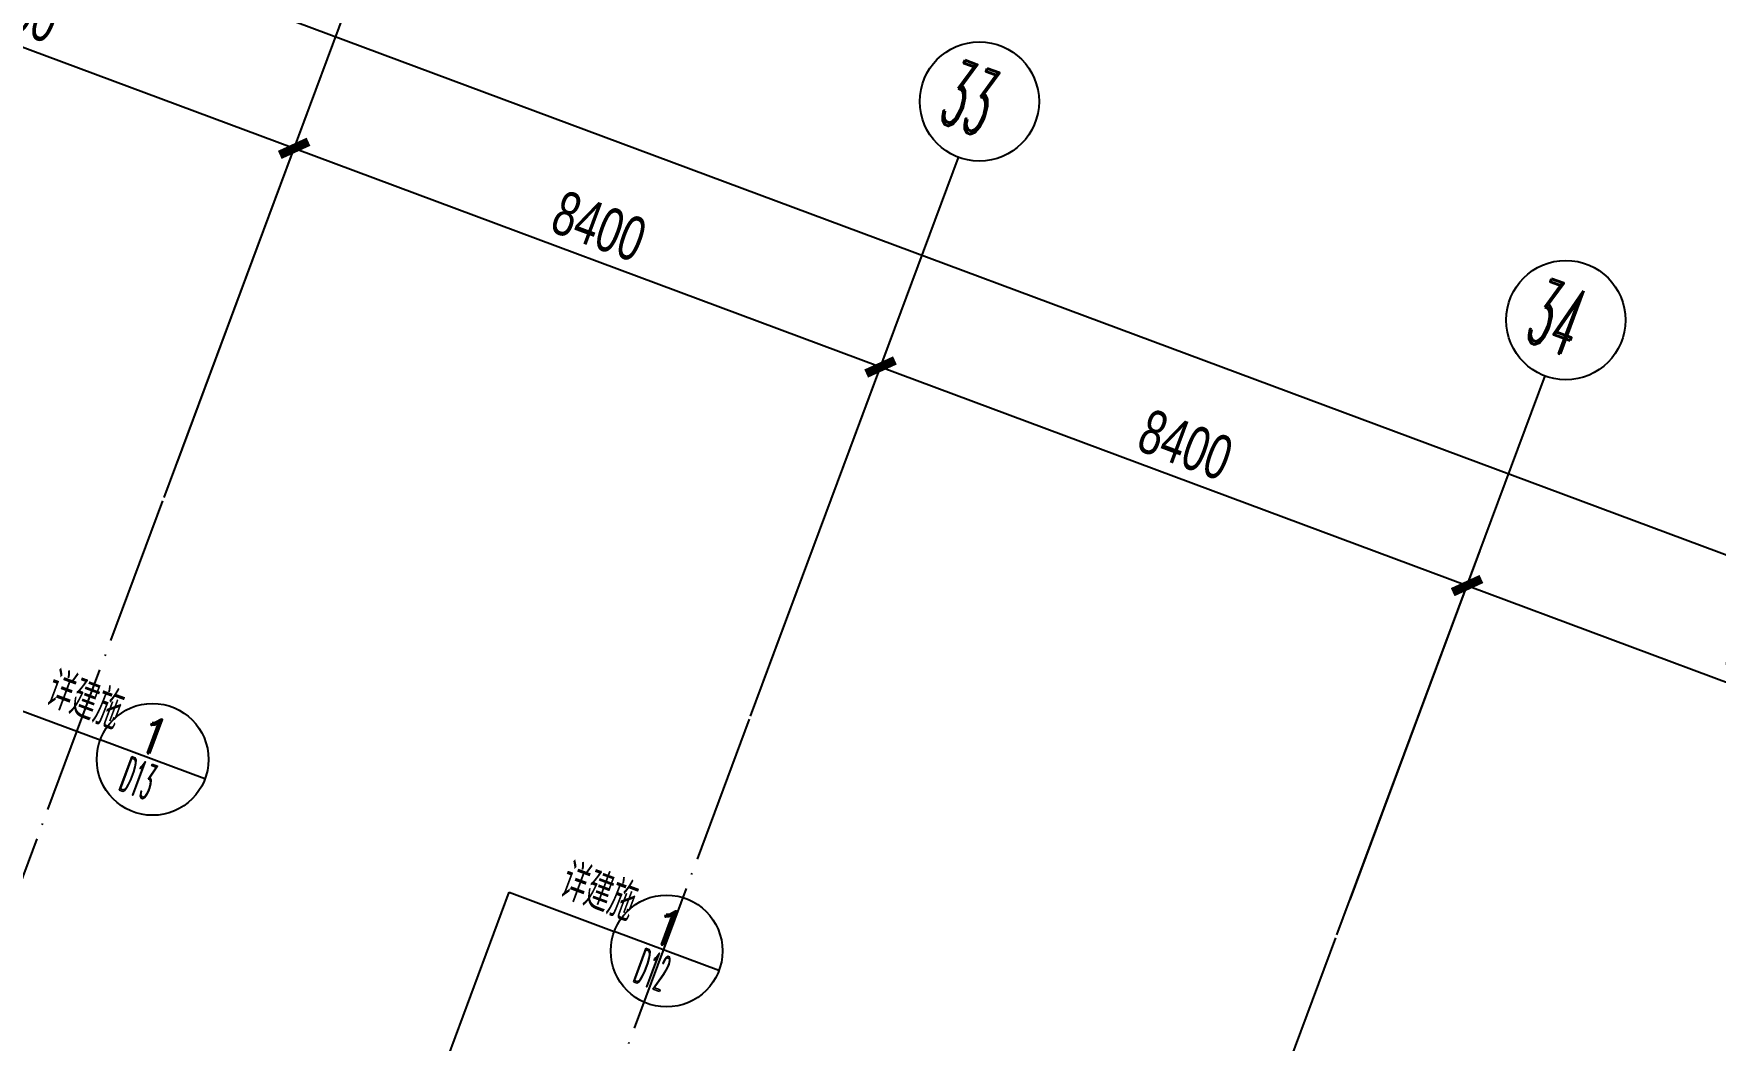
# Model space of a CAD drawing. Header units: millimetres. Extents: x 600121811 to 600690586, y 3472921280 to 3473279938.
# Drawn here: x 600503617 to 600526189, y 3473116842 to 3473130345 of the extents above; entities that cross this region are included whole.
import ezdxf
from ezdxf.enums import TextEntityAlignment as Align

# ---------------------------------------------------------------- set-up
doc = ezdxf.new("R2010")
doc.units = ezdxf.units.MM
doc.header["$LTSCALE"] = 1000
doc.linetypes.add('AX-MALL-GIRD-200$0$DOTE', pattern=[2.42, 2, -0.2, 0.02, -0.2])
doc.layers.get('0').update_dxf_attribs({"linetype": 'CONTINUOUS'})
for name, color, linetype in [('AX-MALL-DIM-PGJ$0$A-Anno-Note', 241, 'CONTINUOUS'), ('AX-MALL-DIM-PGJ$0$DIM_IDEN', 3, 'CONTINUOUS'), ('AX-MALL-GIRD-200$0$A-Grid', 222, 'AX-MALL-GIRD-200$0$DOTE'), ('AX-MALL-GIRD-200$0$A-Grid-Iden', 11, 'CONTINUOUS'), ('AX-MALL-GJ-200$0$A-Anno-Note', 241, 'CONTINUOUS'), ('AX-MALL-WALL-GJ$0$A-SEE', 254, 'CONTINUOUS'), ('AXIS_TEXT', 7, 'CONTINUOUS')]:
    doc.layers.add(name, color=color, linetype=linetype)
doc.styles.add('AX-MALL-DIM-PGJ$0$_TCH_DIM', font='zy_en.shx', dxfattribs={"width": 0.7, "bigfont": 'zy_cn.shx'})
doc.styles.add('AX-MALL-DIM-PGJ$0$_TCH_LABEL', font='ROMAND.shx', dxfattribs={"width": 0.7, "height": 5, "bigfont": 'zy_cn.shx'})
doc.styles.add('AX-MALL-GIRD-200$0$_TCH_AXIS', font='ROMAND.shx', dxfattribs={"width": 0.7, "height": 5, "bigfont": 'zy_cn.shx'})
doc.styles.add('AX-MALL-GIRD-200$0$_TCH_DIM_T3', font='zy_en.shx', dxfattribs={"width": 0.7, "bigfont": 'zy_cn.shx'})
doc.styles.add('COMPLEX', font='COMPLEX')
doc.dimstyles.new('AX-MALL-GIRD-200$0$_TCH_ARCH&&200', dxfattribs={"dimtxt": 595, "dimasz": 300, "dimexe": 500, "dimexo": 500, "dimgap": 152.5, "dimtad": 1, "dimdec": 0, "dimzin": 0, "dimdsep": 46, "dimtxsty": 'AX-MALL-GIRD-200$0$_TCH_DIM_T3', "dimblk": 'AX-MALL-GIRD-200$0$_ArchTick', "dimcen": 0.09, "dimclrt": 7, "dimazin": 2, "dimtfac": 1, "dimtdec": 0, "dimtix": 1, "dimtmove": 2, "dimatfit": 3, "dimfxl": 500, "dimtolj": 1, "dimtzin": 0, "dimarcsym": 0})

# ---------------------------------------------------------------- blocks, each defined once
blk = doc.blocks.new('_AXISO')
blk.add_circle((0, 0), 0.5)
at = {"layer": 'AXIS_TEXT', "style": 'COMPLEX', "width": 1.041667}
blk.add_attdef('A', text='', height=0.56, dxfattribs=at).set_placement((-0.25, -0.28), (0.25, -0.28), align=Align.FIT)
blk = doc.blocks.new('AX-MALL-GIRD-200$0$_ArchTick')
at = {"color": 0, "linetype": 'ByBlock', "const_width": 0.4}
blk.add_lwpolyline([(-0.5, -0.5), (0.5, 0.5)], dxfattribs=at)
blk = doc.blocks.new('*D117')
at = {"layer": 'AX-MALL-GIRD-200$0$A-Grid-Iden', "color": 0, "lineweight": -2, "transparency": 16777216}
for p, q in [((600267990, 3473213085), (600270294, 3473219270)), ((600270119, 3473218801), (600595289, 3473097666)), ((600593160, 3473091950), (600595464, 3473098134))]:
    blk.add_line(p, q, dxfattribs=at)
at = {"layer": 'AX-MALL-GIRD-200$0$A-Grid-Iden', "color": 0, "lineweight": -2, "transparency": 16777216, "xscale": 300, "yscale": 300, "zscale": 300}
for p, rotation in [((600270119, 3473218801), 159.568161308997), ((600595289, 3473097666), 339.568161308997)]:
    blk.add_blockref('AX-MALL-GIRD-200$0$_ArchTick', p, dxfattribs=dict(at, rotation=rotation))
at = {"layer": 'AX-MALL-GIRD-200$0$A-Grid-Iden', "color": 7, "transparency": 16777216, "insert": (600432861, 3473158655), "char_height": 595, "attachment_point": 5, "rotation": 339.5682, "style": 'AX-MALL-GIRD-200$0$_TCH_DIM_T3'}
blk.add_mtext('\\A1;347000', dxfattribs=at)
blk = doc.blocks.new('*D148')
at = {"layer": 'AX-MALL-GIRD-200$0$A-Grid-Iden', "color": 0, "lineweight": -2, "transparency": 16777216}
for p, q in [((600497670, 3473127522), (600499416, 3473132208)), ((600499241, 3473131739), (600507113, 3473128807)), ((600505542, 3473124590), (600507287, 3473129275))]:
    blk.add_line(p, q, dxfattribs=at)
at = {"layer": 'AX-MALL-GIRD-200$0$A-Grid-Iden', "color": 0, "lineweight": -2, "transparency": 16777216, "xscale": 300, "yscale": 300, "zscale": 300}
for p, rotation in [((600499241, 3473131739), 159.5681613086433), ((600507113, 3473128807), 339.5681613086433)]:
    blk.add_blockref('AX-MALL-GIRD-200$0$_ArchTick', p, dxfattribs=dict(at, rotation=rotation))
at = {"layer": 'AX-MALL-GIRD-200$0$A-Grid-Iden', "color": 7, "transparency": 16777216, "insert": (600503334, 3473130695), "char_height": 595, "attachment_point": 5, "rotation": 339.5682, "style": 'AX-MALL-GIRD-200$0$_TCH_DIM_T3'}
blk.add_mtext('\\A1;8400', dxfattribs=at)
blk = doc.blocks.new('*D149')
at = {"layer": 'AX-MALL-GIRD-200$0$A-Grid-Iden', "color": 0, "lineweight": -2, "transparency": 16777216}
for p, q in [((600505542, 3473124590), (600507287, 3473129275)), ((600507113, 3473128807), (600514984, 3473125874)), ((600513413, 3473121658), (600515159, 3473126343))]:
    blk.add_line(p, q, dxfattribs=at)
at = {"layer": 'AX-MALL-GIRD-200$0$A-Grid-Iden', "color": 0, "lineweight": -2, "transparency": 16777216, "xscale": 300, "yscale": 300, "zscale": 300}
for p, rotation in [((600507113, 3473128807), 159.5681613100625), ((600514984, 3473125874), 339.5681613100625)]:
    blk.add_blockref('AX-MALL-GIRD-200$0$_ArchTick', p, dxfattribs=dict(at, rotation=rotation))
at = {"layer": 'AX-MALL-GIRD-200$0$A-Grid-Iden', "color": 7, "transparency": 16777216, "insert": (600511206, 3473127762), "char_height": 595, "attachment_point": 5, "rotation": 339.5682, "style": 'AX-MALL-GIRD-200$0$_TCH_DIM_T3'}
blk.add_mtext('\\A1;8400', dxfattribs=at)
blk = doc.blocks.new('*D150')
at = {"layer": 'AX-MALL-GIRD-200$0$A-Grid-Iden', "color": 0, "lineweight": -2, "transparency": 16777216}
for p, q in [((600513413, 3473121658), (600515159, 3473126343)), ((600514984, 3473125874), (600522856, 3473122942)), ((600521285, 3473118725), (600523030, 3473123411))]:
    blk.add_line(p, q, dxfattribs=at)
at = {"layer": 'AX-MALL-GIRD-200$0$A-Grid-Iden', "color": 0, "lineweight": -2, "transparency": 16777216, "xscale": 300, "yscale": 300, "zscale": 300}
for p, rotation in [((600514984, 3473125874), 159.5681613090017), ((600522856, 3473122942), 339.5681613090017)]:
    blk.add_blockref('AX-MALL-GIRD-200$0$_ArchTick', p, dxfattribs=dict(at, rotation=rotation))
at = {"layer": 'AX-MALL-GIRD-200$0$A-Grid-Iden', "color": 7, "transparency": 16777216, "insert": (600519077, 3473124830), "char_height": 595, "attachment_point": 5, "rotation": 339.5682, "style": 'AX-MALL-GIRD-200$0$_TCH_DIM_T3'}
blk.add_mtext('\\A1;8400', dxfattribs=at)
blk = doc.blocks.new('*D151')
at = {"layer": 'AX-MALL-GIRD-200$0$A-Grid-Iden', "color": 0, "lineweight": -2, "transparency": 16777216}
for p, q in [((600521285, 3473118725), (600523030, 3473123411)), ((600522856, 3473122942), (600530727, 3473120010)), ((600529156, 3473115793), (600530902, 3473120478))]:
    blk.add_line(p, q, dxfattribs=at)
at = {"layer": 'AX-MALL-GIRD-200$0$A-Grid-Iden', "color": 0, "lineweight": -2, "transparency": 16777216, "xscale": 300, "yscale": 300, "zscale": 300}
for p, rotation in [((600522856, 3473122942), 159.5681613083594), ((600530727, 3473120010), 339.5681613083594)]:
    blk.add_blockref('AX-MALL-GIRD-200$0$_ArchTick', p, dxfattribs=dict(at, rotation=rotation))
at = {"layer": 'AX-MALL-GIRD-200$0$A-Grid-Iden', "color": 7, "transparency": 16777216, "insert": (600526949, 3473121898), "char_height": 595, "attachment_point": 5, "rotation": 339.5682, "style": 'AX-MALL-GIRD-200$0$_TCH_DIM_T3'}
blk.add_mtext('\\A1;8400', dxfattribs=at)
blk = doc.blocks.new('AX-MALL-DIM-PGJ')
at = {"layer": 'AX-MALL-DIM-PGJ$0$DIM_IDEN'}
for p, q in [((600503258.4, 3473121339), (600504510.5, 3473120872.5)), ((600505916.1, 3473120348.9), (600504510.5, 3473120872.5)), ((600506413.2, 3473109201.2), (600509999.4, 3473118827.8)), ((600509999.4, 3473118827.8), (600511409.7, 3473118302.4)), ((600512815.3, 3473117778.7), (600511409.7, 3473118302.4))]:
    blk.add_line(p, q, dxfattribs=at)
for centre in [(600505213.3, 3473120610.7), (600512112.5, 3473118040.6)]:
    blk.add_circle(centre, 750, dxfattribs=at)
at = {"layer": 'AX-MALL-DIM-PGJ$0$A-Anno-Note', "style": 'AX-MALL-DIM-PGJ$0$_TCH_DIM', "width": 0.7}
for p in [(600503746.8, 3473121347.1), (600510646.1, 3473118776.9)]:
    blk.add_text('详建施', height=506.38, rotation=339.56816, dxfattribs=at).set_placement(p)
at = {"layer": 'AX-MALL-DIM-PGJ$0$A-Anno-Note', "style": 'AX-MALL-DIM-PGJ$0$_TCH_LABEL'}
for s, height, width, p, p2 in [('1', 483, 1.3125, (600504951.5, 3473120772.7), (600505347.5, 3473120625.1)), ('D13', 482.99, 0.430328, (600504740.7, 3473120206.9), (600505136.8, 3473120059.4)), ('1', 483, 1.3125, (600511850.7, 3473118202.5), (600512246.8, 3473118055)), ('D12', 482.99, 0.430328, (600511640, 3473117636.8), (600512036, 3473117489.2))]:
    blk.add_text(s, height=height, rotation=339.56816, dxfattribs=dict(at, width=width)).set_placement(p, p2, align=Align.FIT)
blk = doc.blocks.new('AX-MALL-GIRD-200')
at = {"layer": 'AX-MALL-GIRD-200$0$A-Grid'}
for p, q in [((600466637.7, 3473020157.6), (600505367.2, 3473124121.3)), ((600474509.2, 3473017225.2), (600513238.8, 3473121189)), ((600482380.8, 3473014292.9), (600521110.3, 3473118256.6))]:
    blk.add_line(p, q, dxfattribs=at)
at = {"layer": 'AX-MALL-GIRD-200$0$A-Grid-Iden'}
for p, q in [((600505367.2, 3473124121.3), (600508160, 3473131618)), ((600513238.8, 3473121189), (600516031.5, 3473128685.7)), ((600521110.3, 3473118256.6), (600523903, 3473125753.3))]:
    blk.add_line(p, q, dxfattribs=at)
ref = blk.add_blockref('_AXISO', (600516310.8, 3473129435.3), dxfattribs=dict(at, xscale=1600, yscale=1600, zscale=1600))
ref.add_attrib('A', '33', dxfattribs={"height": 905.1, "rotation": 339.56816, "style": 'AX-MALL-GIRD-200$0$_TCH_AXIS', "width": 0.525}).set_placement((600515728.7, 3473129169.2), (600516322.4, 3473128948.1), align=Align.FIT)
ref = blk.add_blockref('_AXISO', (600524182.3, 3473126503), dxfattribs=dict(at, xscale=1600, yscale=1600, zscale=1600))
ref.add_attrib('A', '34', dxfattribs={"height": 905.1, "rotation": 339.56816, "style": 'AX-MALL-GIRD-200$0$_TCH_AXIS', "width": 0.525}).set_placement((600523600.3, 3473126236.9), (600524194, 3473126015.7), align=Align.FIT)
for base, p1, p2, picture, middle in [((600595289, 3473097665.9), (600267815.4, 3473212616.4), (600592985, 3473091481.2), '*D117', (600432861.3, 3473158655.2)), ((600507112.7, 3473128806.8), (600497495.7, 3473127053.7), (600505367.2, 3473124121.3), '*D148', (600503334, 3473130694.7)), ((600514984.2, 3473125874.4), (600505367.2, 3473124121.3), (600513238.8, 3473121189), '*D149', (600511205.6, 3473127762.3)), ((600522855.8, 3473122942), (600513238.8, 3473121189), (600521110.3, 3473118256.6), '*D150', (600519077.1, 3473124829.9)), ((600530727.3, 3473120009.6), (600521110.3, 3473118256.6), (600528981.8, 3473115324.2), '*D151', (600526948.6, 3473121897.5))]:
    dim = blk.add_linear_dim(base=base, p1=p1, p2=p2, angle=339.56816, dimstyle='AX-MALL-GIRD-200$0$_TCH_ARCH&&200', override={"dimgap": 0}, dxfattribs=at)
    dim.commit()
    dim.dimension.update_dxf_attribs({"geometry": picture, "text_midpoint": middle, "dimtype": 129, "text_rotation": 339.56816})
blk = doc.blocks.new('AX-MALL-WALL-GJ')
at = {"layer": 'AX-MALL-WALL-GJ$0$A-SEE'}
blk.add_blockref('AX-MALL-GIRD-200', (0, 0), dxfattribs=at)

msp = doc.modelspace()

# ---------------------------------------------------------------- block references
at = {"layer": 'AX-MALL-GJ-200$0$A-Anno-Note'}
for name in ['AX-MALL-WALL-GJ', 'AX-MALL-DIM-PGJ']:
    msp.add_blockref(name, (0, 0), dxfattribs=at)

doc.saveas('drawing.dxf')
